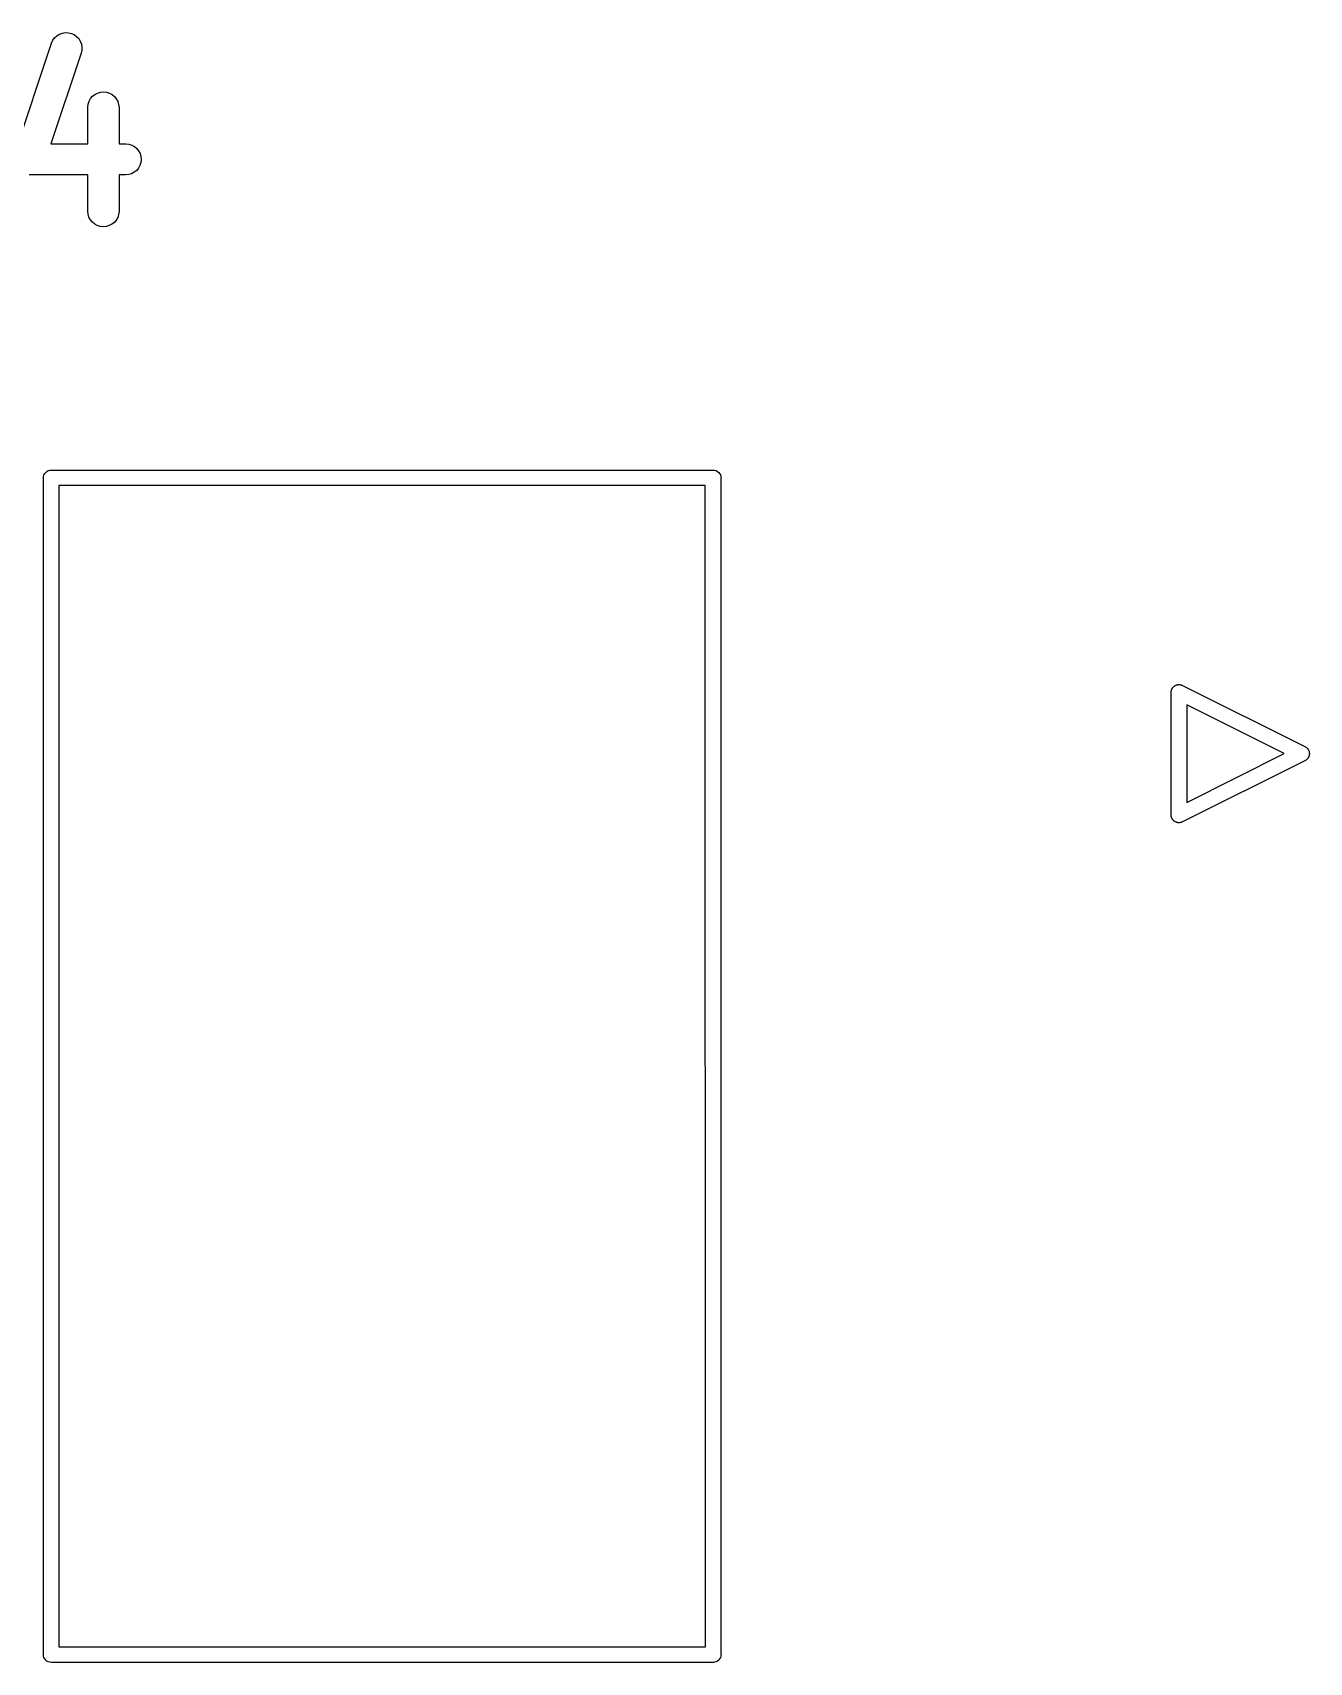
# Model space of a CAD drawing. Extents: x 52.4 to 149.4, y -66.8 to -27.6.
# Drawn here: x 124.15 to 134.56, y -66.41 to -53.12 of the extents above; entities that cross this region are included whole.
import ezdxf

# ---------------------------------------------------------------- set-up
doc = ezdxf.new("R2010")
doc.units = 0
doc.layers.add('BLACK', color=7, linetype='CONTINUOUS')

msp = doc.modelspace()

# ---------------------------------------------------------------- linework, layer by layer
at = {"layer": 'BLACK', "linetype": 'CONTINUOUS'}
for p, q in [((124.303, -53.2022), (124.314, -53.1797)), ((124.314, -53.1797), (124.328, -53.1597)), ((124.328, -53.1597), (124.347, -53.1428)), ((124.347, -53.1428), (124.368, -53.1299)), ((124.368, -53.1299), (124.391, -53.1212)), ((124.391, -53.1212), (124.415, -53.1173)), ((124.415, -53.1173), (124.44, -53.1182)), ((124.44, -53.1182), (124.464, -53.1238)), ((124.464, -53.1238), (124.487, -53.1341)), ((124.487, -53.1341), (124.507, -53.1485)), ((124.507, -53.1485), (124.524, -53.1666)), ((124.524, -53.1666), (124.537, -53.1876)), ((124, -54.111), (124.303, -53.2039)), ((124.544, -53.2842), (124.297, -54.0242)), ((124.303, -53.2039), (124.303, -53.2022)), ((124.537, -53.1876), (124.546, -53.2108)), ((124.549, -53.26), (124.544, -53.2842)), ((124.546, -53.2108), (124.55, -53.2353)), ((124.55, -53.2353), (124.549, -53.26)), ((124.599, -53.7261), (124.601, -53.7015)), ((124.601, -53.7015), (124.609, -53.6778)), ((124.609, -53.6778), (124.621, -53.6561)), ((124.621, -53.6561), (124.637, -53.6371)), ((124.637, -53.6371), (124.656, -53.6216)), ((124.656, -53.6216), (124.678, -53.6101)), ((124.678, -53.6101), (124.702, -53.6031)), ((124.702, -53.6031), (124.727, -53.6009)), ((124.727, -53.6009), (124.751, -53.6035)), ((124.751, -53.6035), (124.775, -53.6108)), ((124.775, -53.6108), (124.797, -53.6226)), ((124.797, -53.6226), (124.816, -53.6384)), ((124.816, -53.6384), (124.831, -53.6576)), ((124.831, -53.6576), (124.843, -53.6795)), ((124.843, -53.6795), (124.85, -53.7032)), ((124.85, -53.7032), (124.853, -53.7279)), ((124.599, -53.7279), (124.599, -53.7261)), ((124.599, -54.0242), (124.599, -53.7279)), ((124.853, -53.7279), (124.853, -54.0242)), ((124.297, -54.0242), (124.599, -54.0242)), ((124.853, -54.0242), (124.907, -54.0242)), ((124.907, -54.0242), (124.909, -54.0242)), ((124.909, -54.0242), (124.934, -54.027)), ((124.934, -54.027), (124.957, -54.0345)), ((124.957, -54.0345), (124.979, -54.0464)), ((124.979, -54.0464), (124.998, -54.0623)), ((124.998, -54.0623), (125.013, -54.0816)), ((125.013, -54.0816), (125.025, -54.1036)), ((125.025, -54.1036), (125.032, -54.1274)), ((124.997, -54.2413), (124.977, -54.257)), ((125.012, -54.2222), (124.997, -54.2413)), ((125.024, -54.2004), (125.012, -54.2222)), ((125.032, -54.1767), (125.024, -54.2004)), ((125.032, -54.1274), (125.034, -54.1521)), ((125.034, -54.1521), (125.032, -54.1767)), ((124.599, -54.2782), (124.121, -54.2782)), ((124.599, -54.5745), (124.599, -54.2782)), ((124.907, -54.2782), (124.853, -54.2782)), ((124.853, -54.2782), (124.853, -54.5745)), ((124.932, -54.2758), (124.907, -54.2782)), ((124.956, -54.2686), (124.932, -54.2758)), ((124.977, -54.257), (124.956, -54.2686)), ((124.601, -54.5992), (124.599, -54.5745)), ((124.608, -54.6229), (124.601, -54.5992)), ((124.62, -54.6448), (124.608, -54.6229)), ((124.636, -54.664), (124.62, -54.6448)), ((124.831, -54.6463), (124.815, -54.6653)), ((124.842, -54.6246), (124.831, -54.6463)), ((124.85, -54.6009), (124.842, -54.6246)), ((124.853, -54.5763), (124.85, -54.6009)), ((124.853, -54.5745), (124.853, -54.5763)), ((124.655, -54.6798), (124.636, -54.664)), ((124.676, -54.6916), (124.655, -54.6798)), ((124.7, -54.6989), (124.676, -54.6916)), ((124.725, -54.7015), (124.7, -54.6989)), ((124.75, -54.6993), (124.725, -54.7015)), ((124.773, -54.6923), (124.75, -54.6993)), ((124.795, -54.6808), (124.773, -54.6923)), ((124.815, -54.6653), (124.795, -54.6808)), ((124.236, -56.75), (124.237, -56.7376)), ((124.237, -56.7531), (124.236, -56.75)), ((124.236, -66.3469), (124.237, -56.7531)), ((124.237, -56.7376), (124.241, -56.7256)), ((124.241, -56.7256), (124.247, -56.7146)), ((124.247, -56.7146), (124.255, -56.7049)), ((124.255, -56.7049), (124.265, -56.6969)), ((124.265, -56.6969), (124.276, -56.691)), ((124.276, -56.691), (124.288, -56.6874)), ((124.288, -56.6874), (124.297, -56.6865)), ((124.297, -56.6865), (124.3, -56.6862)), ((124.3, -56.6862), (124.303, -56.6865)), ((124.303, -56.6865), (129.697, -56.6865)), ((129.697, -56.6865), (129.7, -56.6862)), ((129.7, -56.6862), (129.703, -56.6865)), ((129.703, -56.6865), (129.712, -56.6874)), ((129.712, -56.6874), (129.724, -56.691)), ((129.724, -56.691), (129.735, -56.6969)), ((129.735, -56.6969), (129.745, -56.7049)), ((129.745, -56.7049), (129.753, -56.7146)), ((129.753, -56.7146), (129.759, -56.7256)), ((129.759, -56.7256), (129.763, -56.7376)), ((129.763, -56.7376), (129.764, -56.75)), ((129.764, -56.75), (129.763, -56.7531)), ((129.763, -56.7531), (129.763, -66.3469)), ((124.363, -56.8135), (124.363, -66.2865)), ((129.636, -56.8135), (124.363, -56.8135)), ((129.637, -66.2865), (129.636, -56.8135)), ((133.436, -58.4955), (133.437, -58.4915)), ((133.437, -58.5009), (133.436, -58.4955)), ((133.436, -59.4992), (133.437, -58.5009)), ((133.437, -58.4876), (133.438, -58.4854)), ((133.437, -58.4915), (133.437, -58.4876)), ((133.438, -58.4831), (133.44, -58.4794)), ((133.438, -58.4854), (133.438, -58.4831)), ((133.44, -58.4794), (133.441, -58.4756)), ((133.441, -58.4756), (133.442, -58.4736)), ((133.442, -58.4736), (133.443, -58.4715)), ((133.443, -58.4715), (133.445, -58.4681)), ((133.445, -58.4681), (133.447, -58.4646)), ((133.447, -58.4646), (133.448, -58.4628)), ((133.448, -58.4628), (133.45, -58.4609)), ((133.45, -58.4609), (133.452, -58.458)), ((133.452, -58.458), (133.455, -58.4549)), ((133.455, -58.4549), (133.457, -58.4534)), ((133.457, -58.4534), (133.458, -58.4518)), ((133.458, -58.4518), (133.461, -58.4495)), ((133.461, -58.4495), (133.465, -58.4469)), ((133.465, -58.4469), (133.467, -58.4459)), ((133.467, -58.4459), (133.468, -58.4446)), ((133.468, -58.4446), (133.472, -58.4429)), ((133.472, -58.4429), (133.476, -58.441)), ((133.476, -58.441), (133.478, -58.4404)), ((133.478, -58.4404), (133.48, -58.4395)), ((133.48, -58.4395), (133.484, -58.4386)), ((133.484, -58.4386), (133.488, -58.4374)), ((133.488, -58.4374), (133.49, -58.4372)), ((133.49, -58.4372), (133.492, -58.4367)), ((133.492, -58.4367), (133.496, -58.4366)), ((133.496, -58.4366), (133.5, -58.4362)), ((133.5, -58.4362), (133.502, -58.4364)), ((133.502, -58.4364), (133.505, -58.4364)), ((133.505, -58.4364), (133.508, -58.437)), ((133.508, -58.437), (133.512, -58.4374)), ((133.512, -58.4374), (133.515, -58.4381)), ((133.515, -58.4381), (133.517, -58.4385)), ((133.517, -58.4385), (133.521, -58.4399)), ((133.521, -58.4399), (133.524, -58.441)), ((133.524, -58.441), (133.529, -58.4436)), ((133.529, -58.4436), (134.527, -58.9426)), ((134.358, -59), (133.564, -58.6027)), ((133.564, -58.6027), (133.564, -59.3973)), ((133.564, -59.3973), (134.358, -59)), ((134.527, -58.9426), (134.532, -58.9446)), ((134.532, -58.9446), (134.535, -58.9472)), ((134.535, -58.9472), (134.539, -58.9496)), ((134.539, -58.9496), (134.54, -58.9508)), ((134.54, -58.9508), (134.542, -58.9518)), ((134.542, -58.9518), (134.545, -58.9551)), ((134.545, -58.9551), (134.548, -58.9582)), ((134.548, -58.9582), (134.549, -58.9596)), ((134.549, -58.9596), (134.55, -58.9609)), ((134.55, -58.9609), (134.553, -58.9647)), ((134.553, -59.0353), (134.55, -59.0391)), ((134.553, -58.9647), (134.555, -58.9684)), ((134.555, -59.0316), (134.553, -59.0353)), ((134.555, -58.9684), (134.556, -58.97)), ((134.556, -59.03), (134.555, -59.0316)), ((134.556, -58.97), (134.557, -58.9715)), ((134.557, -59.0285), (134.556, -59.03)), ((134.557, -58.9715), (134.559, -58.9757)), ((134.559, -59.0243), (134.557, -59.0285)), ((134.559, -58.9757), (134.561, -58.9798)), ((134.561, -59.0202), (134.559, -59.0243)), ((134.561, -58.9798), (134.561, -58.9815)), ((134.561, -58.9815), (134.562, -58.9831)), ((134.562, -59.0169), (134.561, -59.0185)), ((134.561, -59.0185), (134.561, -59.0202)), ((134.562, -58.9831), (134.562, -58.9876)), ((134.562, -58.9876), (134.563, -58.992)), ((134.563, -59.008), (134.562, -59.0124)), ((134.562, -59.0124), (134.562, -59.0169)), ((134.563, -58.992), (134.563, -58.9938)), ((134.563, -58.9938), (134.564, -58.9955)), ((134.564, -59.0045), (134.563, -59.0062)), ((134.563, -59.0062), (134.563, -59.008)), ((134.564, -58.9955), (134.564, -59)), ((134.564, -59), (134.564, -59.0045)), ((134.527, -59.0574), (133.529, -59.5564)), ((134.532, -59.0554), (134.527, -59.0574)), ((134.535, -59.0528), (134.532, -59.0554)), ((134.539, -59.0504), (134.535, -59.0528)), ((134.54, -59.0492), (134.539, -59.0504)), ((134.542, -59.0482), (134.54, -59.0492)), ((134.545, -59.0449), (134.542, -59.0482)), ((134.548, -59.0418), (134.545, -59.0449)), ((134.549, -59.0404), (134.548, -59.0418)), ((134.55, -59.0391), (134.549, -59.0404)), ((133.436, -59.5045), (133.436, -59.4992)), ((133.437, -59.5085), (133.436, -59.5045)), ((133.437, -59.5124), (133.437, -59.5085)), ((133.438, -59.5146), (133.437, -59.5124)), ((133.438, -59.5169), (133.438, -59.5146)), ((133.44, -59.5206), (133.438, -59.5169)), ((133.441, -59.5244), (133.44, -59.5206)), ((133.442, -59.5264), (133.441, -59.5244)), ((133.443, -59.5285), (133.442, -59.5264)), ((133.445, -59.5319), (133.443, -59.5285)), ((133.447, -59.5354), (133.445, -59.5319)), ((133.448, -59.5372), (133.447, -59.5354)), ((133.45, -59.5391), (133.448, -59.5372)), ((133.452, -59.542), (133.45, -59.5391)), ((133.455, -59.5451), (133.452, -59.542)), ((133.457, -59.5466), (133.455, -59.5451)), ((133.458, -59.5482), (133.457, -59.5466)), ((133.461, -59.5505), (133.458, -59.5482)), ((133.465, -59.5531), (133.461, -59.5505)), ((133.467, -59.5541), (133.465, -59.5531)), ((133.468, -59.5554), (133.467, -59.5541)), ((133.472, -59.5571), (133.468, -59.5554)), ((133.476, -59.5589), (133.472, -59.5571)), ((133.478, -59.5596), (133.476, -59.5589)), ((133.48, -59.5605), (133.478, -59.5596)), ((133.484, -59.5614), (133.48, -59.5605)), ((133.488, -59.5626), (133.484, -59.5614)), ((133.49, -59.5628), (133.488, -59.5626)), ((133.492, -59.5633), (133.49, -59.5628)), ((133.496, -59.5634), (133.492, -59.5633)), ((133.5, -59.5638), (133.496, -59.5634)), ((133.502, -59.5636), (133.5, -59.5638)), ((133.505, -59.5636), (133.502, -59.5636)), ((133.508, -59.563), (133.505, -59.5636)), ((133.512, -59.5626), (133.508, -59.563)), ((133.515, -59.5619), (133.512, -59.5626)), ((133.517, -59.5615), (133.515, -59.5619)), ((133.521, -59.5601), (133.517, -59.5615)), ((133.524, -59.5589), (133.521, -59.5601)), ((133.529, -59.5564), (133.524, -59.5589)), ((124.236, -66.35), (124.236, -66.3469)), ((124.363, -66.2865), (129.637, -66.2865)), ((129.763, -66.3469), (129.764, -66.35)), ((124.237, -66.3624), (124.236, -66.35)), ((124.241, -66.3744), (124.237, -66.3624)), ((124.247, -66.3854), (124.241, -66.3744)), ((124.255, -66.3951), (124.247, -66.3854)), ((124.265, -66.4031), (124.255, -66.3951)), ((124.276, -66.4089), (124.265, -66.4031)), ((124.288, -66.4126), (124.276, -66.4089)), ((124.3, -66.4138), (124.288, -66.4126)), ((124.303, -66.4135), (124.3, -66.4138)), ((129.697, -66.4135), (124.303, -66.4135)), ((129.7, -66.4138), (129.697, -66.4135)), ((129.703, -66.4135), (129.7, -66.4138)), ((129.712, -66.4126), (129.703, -66.4135)), ((129.724, -66.4089), (129.712, -66.4126)), ((129.735, -66.4031), (129.724, -66.4089)), ((129.745, -66.3951), (129.735, -66.4031)), ((129.753, -66.3854), (129.745, -66.3951)), ((129.759, -66.3744), (129.753, -66.3854)), ((129.763, -66.3624), (129.759, -66.3744)), ((129.764, -66.35), (129.763, -66.3624))]:
    msp.add_line(p, q, dxfattribs=at)

doc.saveas('drawing.dxf')
